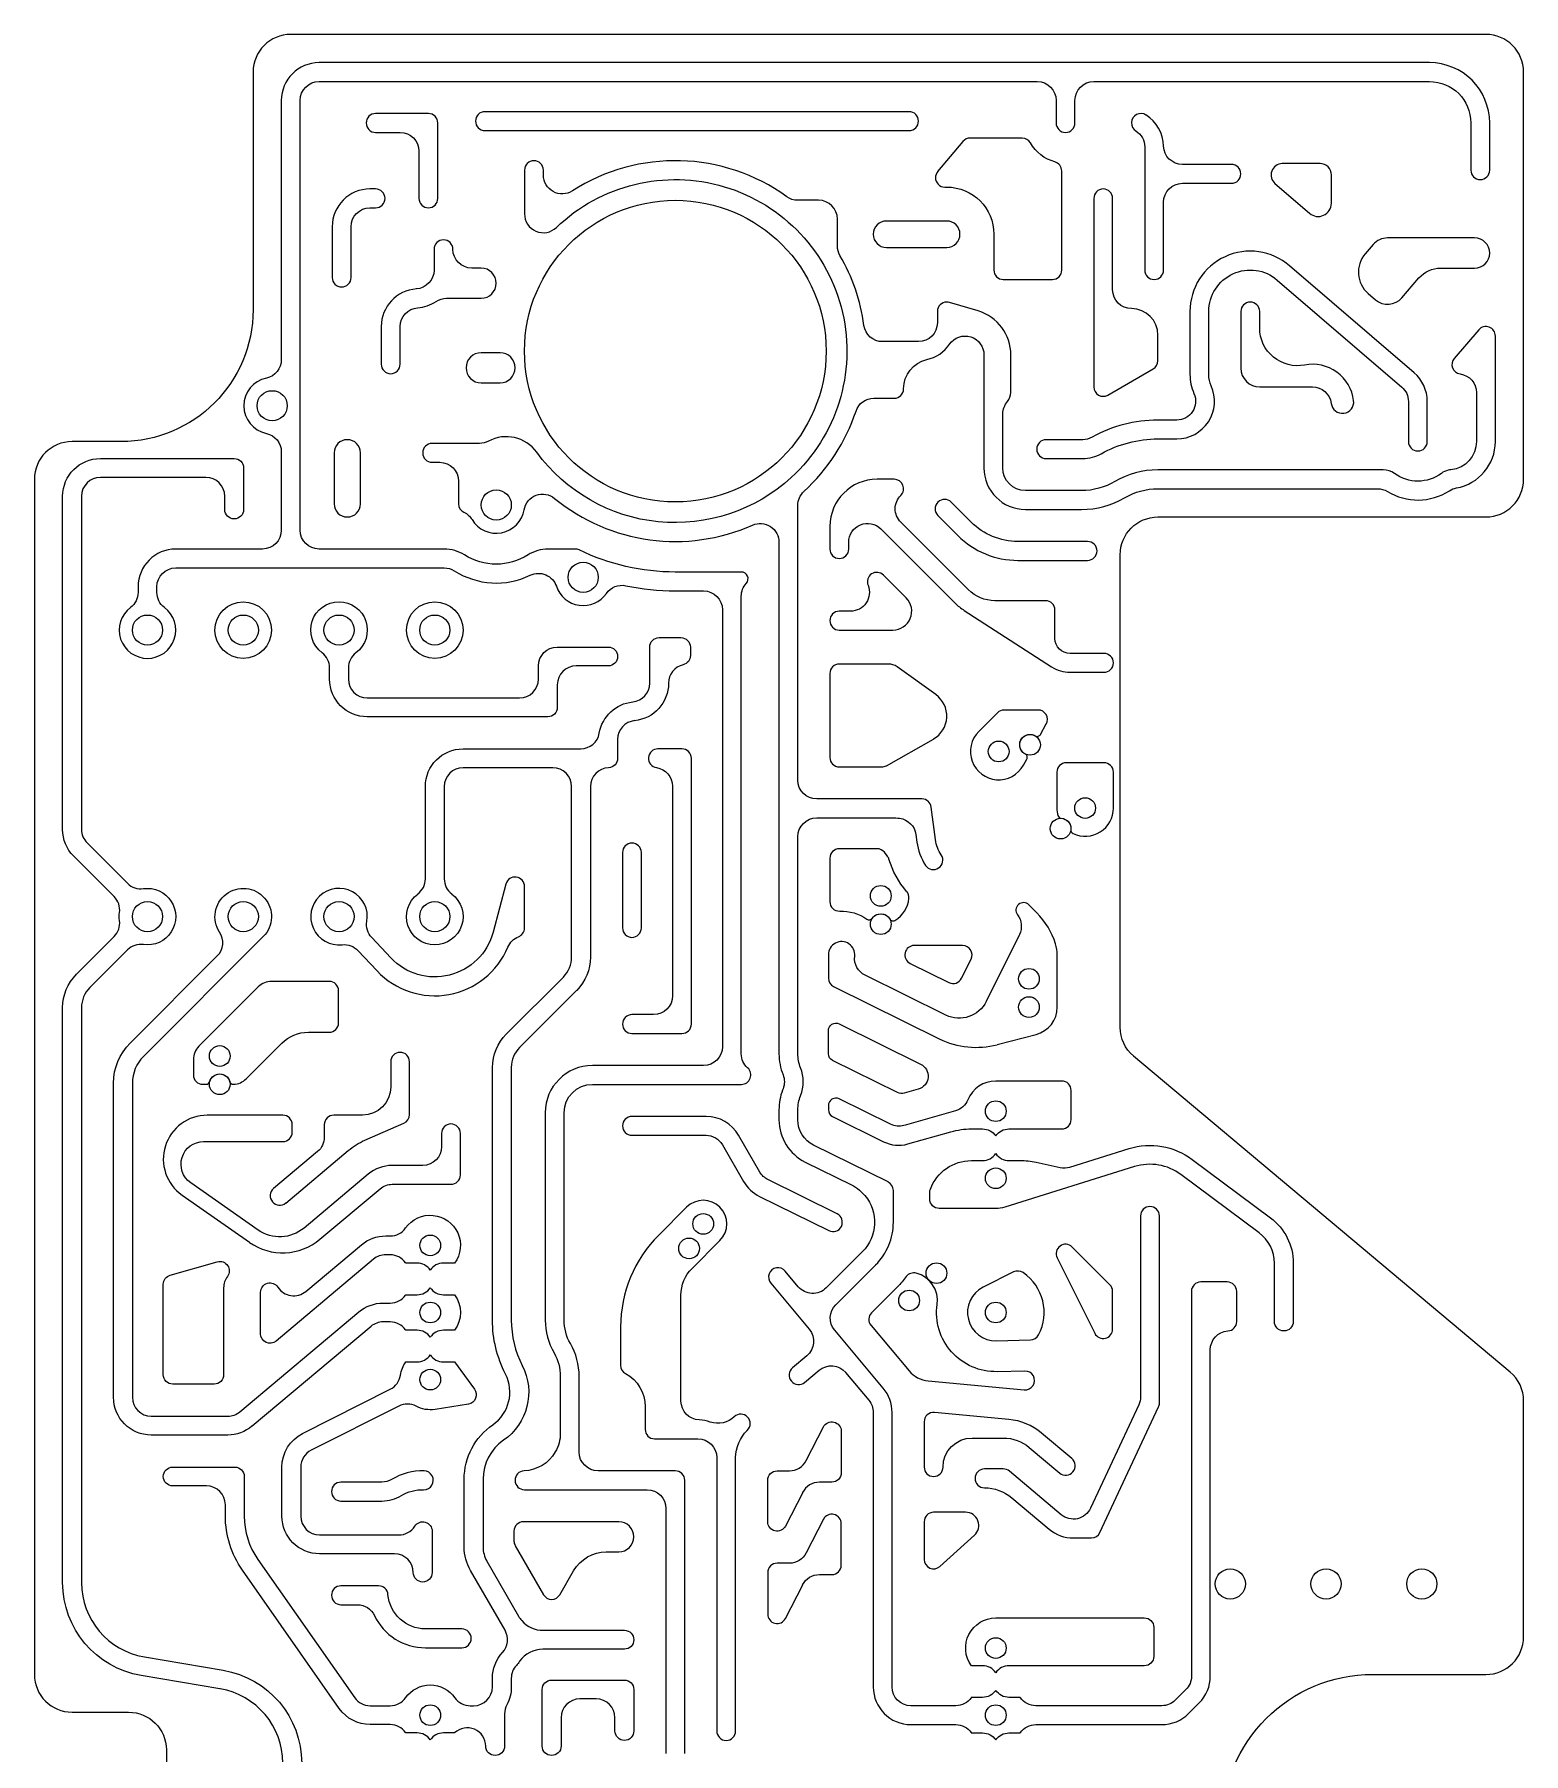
# Model space of a CAD drawing. Header units: inches. Extents: x -17 to 22.5, y -63.1 to 8.4.
# Drawn here: x -17 to 22.5, y -37.2 to 8.4 of the extents above; entities that cross this region are included whole.
import ezdxf

# ---------------------------------------------------------------- set-up
doc = ezdxf.new("R2010")
doc.units = ezdxf.units.IN
doc.layers.get('0').update_dxf_attribs({"true_color": 0xffffff})
doc.layers.add('Default', color=7, linetype='Continuous')

msp = doc.modelspace()

# ---------------------------------------------------------------- linework, layer by layer
for centre, radius in [((-10.693, -1.45), 0.4), ((-4.75, -4.082), 0.4), ((-2.443, -6), 0.4), ((-11.46, -7.4), 0.75), ((-6.38, -7.4), 0.75), ((-14, -7.4), 0.4), ((-11.46, -7.4), 0.4), ((-8.92, -7.4), 0.4), ((-6.38, -7.4), 0.4), ((8.577, -10.62), 0.275), ((10.87, -12.12), 0.275), ((5.45, -14.45), 0.275), ((-14, -15), 0.4), ((-11.46, -15), 0.4), ((-6.38, -15), 0.4), ((9.38, -16.65), 0.275), ((9.38, -17.4), 0.275), ((-12.083, -18.697), 0.275), ((-12.083, -19.447), 0.275), ((8.5, -20.16), 0.275), ((8.5, -21.94), 0.275), ((0.74, -23.15), 0.275), ((-6.5, -23.72), 0.275), ((0.365, -23.8), 0.275), ((6.927, -24.457), 0.275), ((6.202, -25.182), 0.275), ((-6.5, -25.5), 0.275), ((8.5, -25.5), 0.275), ((-6.5, -27.28), 0.275), ((17.26, -32.7), 0.4), ((19.8, -32.7), 0.4), ((8.5, -34.4), 0.275), ((-6.5, -36.18), 0.275), ((8.5, -36.18), 0.275)]:
    msp.add_circle(centre, radius)
at = {"layer": 'Default'}
for p, q in [((21.5, 8.4), (-10.2, 8.4)), ((-11.2, 7.4), (-11.2, 1.1)), ((20, 7.65), (-9.45, 7.65)), ((22.5, -3.4), (22.5, 7.4)), ((-9.45, 7.15), (9.6, 7.15)), ((11.1, 7.15), (20, 7.15)), ((-10.45, 6.65), (-10.45, -0.227)), ((-9.95, -4.75), (-9.95, 6.65)), ((10.1, 6.65), (10.1, 6.05)), ((10.6, 6.05), (10.6, 6.65)), ((-6.55, 6.3), (-7.95, 6.3)), ((-6.3, 4.05), (-6.3, 6.05)), ((6.2, 6.35), (-5.05, 6.35)), ((21.1, 6.05), (21.1, 4.8)), ((21.6, 4.8), (21.6, 6.05)), ((-7.95, 5.8), (-7.3, 5.8)), ((-5.05, 5.85), (6.2, 5.85)), ((7.63, 5.561), (6.958, 4.761)), ((9.201, 5.65), (7.821, 5.65)), ((-6.8, 5.3), (-6.8, 4.05)), ((12.45, 5.416), (12.45, 2.15)), ((-4, 4.8), (-4, 3.64)), ((-3.5, 4.669), (-3.5, 4.8)), ((10.25, 2.15), (10.25, 4.777)), ((14.75, 4.95), (13.45, 4.95)), ((17.1, 4.971), (16.1, 4.971)), ((17.4, 3.92), (17.4, 4.671)), ((-7.95, 4.3), (-8.1, 4.3)), ((7.15, 4.35), (7.2, 4.35)), ((13.45, 4.45), (14.75, 4.45)), ((15.904, 4.444), (16.822, 3.655)), ((-8.1, 3.8), (-7.95, 3.8)), ((3.8, 4), (3.248, 4)), ((11.1, 4.05), (11.1, -0.95)), ((11.6, 1.626), (11.6, 4.05)), ((12.95, 2.15), (12.95, 3.95)), ((-9.1, 3.3), (-9.1, 1.95)), ((-8.6, 1.95), (-8.6, 3.3)), ((4.3, 2.786), (4.3, 3.5)), ((7.2, 3.45), (5.6, 3.45)), ((5.6, 2.75), (7.2, 2.75)), ((8.45, 3.1), (8.45, 2.15)), ((18.508, 2.826), (18.299, 2.583)), ((21.2, 3), (18.888, 3)), ((-6.4, 2.7), (-6.4, 2.15)), ((-5.15, 2.2), (-5.4, 2.2)), ((8.7, 1.9), (10, 1.9)), ((15.967, 1.884), (19.27, -0.955)), ((19.596, -0.576), (16.293, 2.263)), ((19.274, 1.415), (19.724, 1.939)), ((20.293, 2.2), (21.2, 2.2)), ((-6.068, 1.4), (-5.15, 1.4)), ((18.379, 1.525), (18.569, 1.362)), ((6.95, 1.05), (6.95, 0.75)), ((8.032, 1.064), (7.271, 1.29)), ((13.65, 1.05), (13.65, -0.621)), ((14.15, -0.621), (14.15, 1.05)), ((15, 1.05), (15, -0.45)), ((15.5, 0.612), (15.5, 1.05)), ((-7.8, 0.65), (-7.8, -0.35)), ((-7.3, -0.35), (-7.3, 0.65)), ((21.31, 0.563), (20.658, -0.195)), ((6.45, 0.25), (5.499, 0.25)), ((12.8, -0.257), (12.8, 0.426)), ((21.75, -2.4), (21.75, 0.4)), ((-4.65, -0.043), (-5.15, -0.043)), ((8.186, -0.1), (8.186, -3.1)), ((8.9, -1.1), (8.9, -0.1)), ((-5.15, -0.843), (-4.65, -0.843)), ((11.475, -1.167), (12.675, -0.474)), ((5.267, -1.25), (5.805, -1.25)), ((15.5, -0.95), (16.9, -0.95)), ((19.444, -1.334), (19.444, -2.4)), ((19.944, -2.4), (19.944, -1.334)), ((21.25, -1.102), (21.25, -2.4)), ((8.686, -3.1), (8.686, -1.667)), ((13.3, -1.83), (12.8, -1.83)), ((-14.7, -2.4), (-16, -2.4)), ((-10.45, -2.673), (-10.45, -4.75)), ((-9.05, -2.7), (-9.05, -4.05)), ((-8.35, -4.05), (-8.35, -2.7)), ((-5.196, -2.45), (-6.45, -2.45)), ((10.809, -2.35), (9.836, -2.35)), ((12.8, -2.33), (13.3, -2.33)), ((-15.25, -2.85), (-11.7, -2.85)), ((-11.45, -3.1), (-11.45, -4.2)), ((-6.45, -2.95), (-6.25, -2.95)), ((9.836, -2.85), (10.809, -2.85)), ((18.777, -3.15), (12.8, -3.15)), ((-17, -3.4), (-17, -35.1)), ((-12.45, -3.35), (-15.25, -3.35)), ((-5.75, -3.45), (-5.75, -4.05)), ((5.805, -3.4), (5.35, -3.4)), ((-16.25, -12.689), (-16.25, -3.85)), ((-15.75, -3.85), (-15.75, -12.689)), ((-11.95, -4.2), (-11.95, -3.85)), ((3.25, -11.38), (3.25, -4.091)), ((7.848, -4.537), (7.318, -4.007)), ((10.776, -3.7), (9.286, -3.7)), ((12.8, -3.65), (18.626, -3.65)), ((7.771, -6.327), (5.98, -4.535)), ((6.965, -4.361), (7.495, -4.891)), ((9.286, -4.2), (10.776, -4.2)), ((12.8, -4.4), (21.5, -4.4)), ((4.1, -4.65), (4.1, -5.25)), ((5.454, -4.716), (7.418, -6.681)), ((-10.95, -5.25), (-13.25, -5.25)), ((-6.13, -5.25), (-9.45, -5.25)), ((-2.661, -5.25), (-3.37, -5.25)), ((2.75, -5.073), (2.75, -18.636)), ((4.6, -5.25), (4.6, -5.07)), ((10.936, -5.05), (9.086, -5.05)), ((11.8, -17.934), (11.8, -5.4)), ((-13.25, -5.75), (-9.45, -5.75)), ((-9.45, -5.75), (-6.13, -5.75)), ((1.75, -5.86), (0, -5.86)), ((9.086, -5.55), (10.936, -5.55)), ((-14.25, -6.25), (-14.25, -6.4)), ((-13.75, -6.4), (-13.75, -6.25)), ((0, -6.36), (0.75, -6.36)), ((6.124, -6.546), (5.52, -5.943)), ((1.75, -18.45), (1.75, -6.501)), ((9.82, -6.62), (8.478, -6.62)), ((1.25, -6.86), (1.25, -18.45)), ((4.648, -6.9), (4.35, -6.9)), ((7.665, -6.88), (9.982, -8.376)), ((10.07, -7.62), (10.07, -6.87)), ((-0.43, -7.6), (0.15, -7.6)), ((4.35, -7.4), (5.77, -7.4)), ((-3.13, -7.85), (-1.78, -7.85)), ((-0.68, -8.808), (-0.68, -7.85)), ((0.4, -7.85), (0.4, -8.077)), ((11.37, -8.02), (10.47, -8.02)), ((-9.17, -8.7), (-9.17, -8.4)), ((-8.67, -8.4), (-8.67, -8.7)), ((-3.63, -8.7), (-3.63, -8.35)), ((-1.78, -8.35), (-2.63, -8.35)), ((4.1, -8.55), (4.1, -10.78)), ((5.65, -8.3), (4.35, -8.3)), ((6.908, -9.111), (5.883, -8.375)), ((10.47, -8.52), (11.37, -8.52)), ((-3.13, -8.85), (-3.13, -9.45)), ((-8.17, -9.2), (-4.13, -9.2)), ((9.62, -9.52), (8.72, -9.52)), ((-3.38, -9.7), (-8.17, -9.7)), ((8.543, -9.593), (8.047, -10.09)), ((9.685, -10.168), (9.839, -9.891)), ((-1.53, -10.3), (-1.53, -10.8)), ((5.597, -10.997), (6.845, -10.289)), ((-5.63, -10.55), (-3.25, -10.55)), ((-3.25, -10.55), (-2.509, -10.55)), ((0.175, -10.55), (-0.46, -10.55)), ((0.425, -17.85), (0.425, -10.8)), ((9.233, -10.984), (9.322, -10.824)), ((11.37, -10.92), (10.37, -10.92)), ((-3.25, -11.05), (-5.63, -11.05)), ((4.35, -11.03), (5.473, -11.03)), ((10.12, -11.17), (10.12, -12.12)), ((11.62, -12.12), (11.62, -11.17)), ((-6.63, -14), (-6.63, -11.55)), ((-6.13, -11.55), (-6.13, -14)), ((-2.75, -16.072), (-2.75, -11.55)), ((-2.25, -11.55), (-2.25, -16.072)), ((-0.075, -11.541), (-0.075, -17.1)), ((6.542, -11.88), (3.75, -11.88)), ((6.903, -12.958), (6.79, -12.097)), ((3.75, -12.38), (5.75, -12.38)), ((-15.604, -13.043), (-14.53, -14.116)), ((3.25, -18.636), (3.25, -12.88)), ((5.35, -13.2), (4.35, -13.2)), ((6.381, -12.823), (6.407, -13.023)), ((-14.884, -14.47), (-15.957, -13.396)), ((-1.4, -13.3), (-1.4, -15.3)), ((-0.9, -15.3), (-0.9, -13.3)), ((4.1, -13.45), (4.1, -14.604)), ((5.623, -13.39), (5.545, -13.294)), ((-4.491, -14.135), (-4.835, -15.415)), ((-4, -15.3), (-4, -14.2)), ((9.589, -14.9), (9.376, -14.688)), ((9.125, -15.473), (8.247, -17.249)), ((-15.884, -16.53), (-14.884, -15.53)), ((-14.53, -15.884), (-15.53, -16.884)), ((-10.93, -15.53), (-14.107, -18.708)), ((-8.417, -15.9), (-7.91, -16.439)), ((-7.545, -16.096), (-8.053, -15.557)), ((7.621, -15.766), (6.338, -15.766)), ((-14.461, -18.354), (-12.149, -16.043)), ((4.06, -16.013), (4.06, -16.631)), ((6.227, -16.24), (7.258, -16.749)), ((7.593, -16.636), (7.845, -16.126)), ((10.13, -17.4), (10.13, -16.019)), ((-11.061, -16.864), (-12.636, -18.439)), ((-9.183, -16.717), (-10.707, -16.717)), ((-4.484, -18.116), (-2.97, -16.602)), ((4.199, -16.855), (7.001, -18.239)), ((7.176, -17.612), (5.033, -16.553)), ((-8.933, -17.817), (-8.933, -16.967)), ((-2.616, -16.955), (-4.13, -18.47)), ((-16.25, -32.663), (-16.25, -17.414)), ((-15.75, -17.414), (-15.75, -32.663)), ((-0.575, -17.6), (-1.15, -17.6)), ((-9.733, -18.067), (-9.183, -18.067)), ((-1.15, -18.1), (0.175, -18.1)), ((4.06, -18.636), (4.06, -18.023)), ((4.349, -17.843), (6.506, -18.91)), ((8.535, -18.396), (9.57, -18.126)), ((-11.381, -19.301), (-10.44, -18.36)), ((1.75, -18.639), (1.75, -18.45)), ((-12.783, -18.793), (-12.783, -19.197)), ((-7.55, -18.85), (-7.55, -19.517)), ((-7.05, -20.25), (-7.05, -18.85)), ((-4.85, -25.7), (-4.85, -19)), ((-4.35, -19), (-4.35, -25.7)), ((0.75, -18.95), (-2.2, -18.95)), ((5.895, -19.667), (4.171, -18.815)), ((22.143, -27.079), (12.157, -18.7)), ((-14.9, -27.75), (-14.9, -19.415)), ((-14.4, -19.415), (-14.4, -27.75)), ((-12.533, -19.447), (-12.444, -19.447)), ((-2.2, -19.45), (0.75, -19.45)), ((0.75, -19.45), (1.753, -19.45)), ((6.444, -19.578), (6.074, -19.683)), ((10.25, -19.36), (8.5, -19.36)), ((4.06, -20.013), (4.06, -20.124)), ((5.708, -20.505), (4.349, -19.833)), ((10.5, -20.38), (10.5, -19.61)), ((-10.41, -20.267), (-12.415, -20.267)), ((-10.16, -20.717), (-10.16, -20.517)), ((-9.31, -20.517), (-9.31, -20.851)), ((-8.3, -20.267), (-9.06, -20.267)), ((-8.237, -20.933), (-7.2, -20.479)), ((-3.45, -20.2), (-3.45, -25.7)), ((-2.95, -25.7), (-2.95, -20.2)), ((0.814, -20.3), (-1.15, -20.3)), ((2.75, -20.124), (2.75, -20.389)), ((3.25, -20.389), (3.25, -20.124)), ((4.171, -20.303), (5.521, -20.97)), ((7.432, -20.151), (6.066, -20.538)), ((-12.51, -20.967), (-10.41, -20.967)), ((-6.2, -20.75), (-6.2, -21.1)), ((-5.7, -21.85), (-5.7, -20.75)), ((-1.15, -20.8), (0.814, -20.8)), ((2.243, -21.775), (1.68, -20.8)), ((6.165, -21.029), (7.307, -20.706)), ((7.853, -20.63), (8.15, -20.63)), ((8.85, -20.63), (10.25, -20.63)), ((-9.488, -21.234), (-10.655, -22.213)), ((-10.334, -22.596), (-8.677, -21.206)), ((1.247, -21.05), (1.81, -22.025)), ((5.644, -22.038), (3.668, -21.062)), ((10.464, -21.643), (12.034, -21.154)), ((-8.15, -21.834), (-9.848, -23.259)), ((-6.7, -21.6), (-7.507, -21.6)), ((3.446, -21.51), (4.669, -22.115)), ((7.853, -21.47), (8.15, -21.47)), ((12.182, -21.631), (8.738, -22.704)), ((8.85, -21.47), (9.147, -21.47)), ((9.571, -21.515), (10.21, -21.654)), ((15.487, -23.388), (13.409, -21.84)), ((13.707, -21.439), (15.786, -22.987)), ((-11.064, -23.312), (-12.854, -22.059)), ((-9.427, -23.558), (-7.829, -22.217)), ((-7.507, -22.1), (-5.95, -22.1)), ((4.291, -22.881), (2.455, -21.974)), ((4.885, -22.255), (5.03, -22.4)), ((5.783, -23.105), (5.783, -22.263)), ((6.75, -22.49), (6.75, -22.312)), ((-13.083, -22.386), (-11.294, -23.639)), ((0.298, -22.708), (-0.441, -23.447)), ((2.233, -22.422), (4.069, -23.329)), ((8.5, -22.74), (7, -22.74)), ((12.34, -22.94), (12.34, -27.734)), ((12.84, -27.9), (12.84, -22.94)), ((-9.799, -24.941), (-8.325, -23.704)), ((-7.682, -23.47), (-7.562, -23.47)), ((0.443, -24.331), (1.182, -23.592)), ((-13.398, -24.51), (-12.148, -24.154)), ((-8.004, -24.087), (-10.589, -26.257)), ((-7.562, -23.97), (-7.682, -23.97)), ((4.961, -23.886), (3.998, -24.849)), ((10.126, -24.052), (11.126, -26.052)), ((11.527, -24.763), (10.527, -23.763)), ((-6.85, -24.19), (-7.147, -24.19)), ((-5.853, -24.19), (-6.15, -24.19)), ((3.262, -24.816), (2.914, -24.402)), ((4.256, -25.296), (5.314, -24.239)), ((8.972, -24.425), (8.165, -24.829)), ((15.89, -25.74), (15.89, -24.19)), ((16.39, -24.19), (16.39, -25.74)), ((-13.58, -27.15), (-13.58, -24.75)), ((-11.98, -24.845), (-11.98, -27.15)), ((-11, -26.065), (-11, -24.965)), ((-7.147, -25.03), (-6.85, -25.03)), ((-6.15, -25.03), (-5.853, -25.03)), ((0.15, -27.851), (0.15, -25.038)), ((2.531, -24.723), (3.554, -25.945)), ((5.894, -24.818), (5.206, -25.506)), ((11.6, -25.94), (11.6, -24.94)), ((13.69, -24.94), (13.69, -35.147)), ((14.64, -24.69), (13.94, -24.69)), ((14.89, -25.74), (14.89, -24.94)), ((-11.55, -28.133), (-8.393, -25.484)), ((-7.75, -25.25), (-7.562, -25.25)), ((-8.071, -25.867), (-11.228, -28.516)), ((-7.562, -25.75), (-7.75, -25.75)), ((-6.85, -25.97), (-7.147, -25.97)), ((-5.853, -25.97), (-6.15, -25.97)), ((-1.45, -25.883), (-1.45, -26.9)), ((5.516, -27.507), (4.227, -25.971)), ((5.191, -25.844), (6.2, -27.047)), ((8.517, -26.25), (9.42, -26.229)), ((-7.147, -26.81), (-6.85, -26.81)), ((-6.15, -26.81), (-5.853, -26.81)), ((-5.853, -26.81), (-5.327, -27.534)), ((3.492, -26.649), (3.109, -26.97)), ((14.19, -35.147), (14.19, -26.488)), ((-3.05, -27.197), (-3.05, -28.701)), ((-2.55, -29.2), (-2.55, -27.197)), ((3.43, -27.353), (3.813, -27.032)), ((4.518, -27.094), (5.133, -27.829)), ((6.705, -27.312), (9.255, -27.552)), ((9.272, -27.053), (8.536, -27.07)), ((-12.23, -27.4), (-13.33, -27.4)), ((-9.885, -28.707), (-7.561, -27.535)), ((-13.9, -28.25), (-11.871, -28.25)), ((-7.335, -27.981), (-9.66, -29.154)), ((-5.49, -27.927), (-6.373, -28.07)), ((-0.8, -27.997), (-0.8, -28.6)), ((5.25, -28.15), (5.25, -35.43)), ((5.75, -35.43), (5.75, -28.15)), ((8.847, -28.337), (6.873, -28.151)), ((12.293, -27.945), (11.012, -30.692)), ((11.263, -31.336), (12.817, -28.006)), ((22.5, -34.1), (22.5, -27.845)), ((3.472, -29.427), (3.927, -28.536)), ((4.4, -28.65), (4.4, -29.75)), ((6.6, -28.4), (6.6, -29.6)), ((10.517, -29.375), (9.709, -28.697)), ((-11.871, -28.75), (-13.9, -28.75)), ((-0.55, -28.85), (0.6, -28.85)), ((7.87, -28.83), (8.7, -28.83)), ((9.388, -29.08), (10.196, -29.758)), ((-13.33, -29.6), (-11.684, -29.6)), ((-10.434, -30.9), (-10.434, -29.6)), ((-9.934, -29.6), (-9.934, -30.9)), ((1.1, -29.35), (1.1, -36.6)), ((1.6, -36.6), (1.6, -29.35)), ((-11.434, -29.85), (-11.434, -30.9)), ((-7.782, -30), (-8.87, -30)), ((-5.6, -31.719), (-5.6, -29.919)), ((-5.1, -29.919), (-5.1, -31.719)), ((-0.75, -29.7), (-2.05, -29.7)), ((0, -29.7), (-0.75, -29.7)), ((0.25, -30.7), (0.25, -29.95)), ((2.45, -31.05), (2.45, -29.95)), ((2.7, -29.7), (3.027, -29.7)), ((4.15, -30), (3.823, -30)), ((8.7, -29.65), (8.2, -29.65)), ((10.238, -30.864), (8.861, -29.708)), ((-12.434, -30.1), (-13.33, -30.1)), ((-8.87, -30.5), (-7.782, -30.5)), ((-4, -30.2), (-2.05, -30.2)), ((-2.05, -30.2), (-0.75, -30.2)), ((3.378, -30.273), (2.923, -31.164)), ((8.922, -30.413), (9.916, -31.247)), ((-11.934, -30.9), (-11.934, -30.6)), ((-0.25, -30.7), (-0.25, -37.2)), ((0.25, -37.2), (0.25, -30.7)), ((3.927, -30.986), (3.472, -31.877)), ((7.7, -30.8), (6.85, -30.8)), ((-9.434, -31.4), (-7.334, -31.4)), ((-6.45, -31.3), (-6.45, -32.4)), ((-4.28, -31.3), (-4.28, -31.561)), ((-1.5, -31.05), (-4.03, -31.05)), ((4.4, -32.2), (4.4, -31.1)), ((6.6, -31.05), (6.6, -32.05)), ((7.017, -32.236), (7.934, -31.41)), ((-7.45, -31.9), (-9.434, -31.9)), ((-4.247, -31.686), (-3.497, -32.985)), ((-1.831, -31.85), (-1.5, -31.85)), ((10.559, -31.481), (11.037, -31.481)), ((-8.913, -36.004), (-11.482, -32.334)), ((-11.073, -32.047), (-8.503, -35.717)), ((-4.517, -33.93), (-5.433, -32.344)), ((-5, -32.094), (-4.156, -33.555)), ((-3.063, -32.985), (-2.697, -32.35)), ((3.027, -32.15), (2.7, -32.15)), ((-7.87, -32.75), (-8.87, -32.75)), ((2.45, -32.4), (2.45, -33.5)), ((2.923, -33.614), (3.378, -32.723)), ((3.823, -32.45), (4.15, -32.45)), ((-8.87, -33.25), (-8.431, -33.25)), ((8.5, -33.6), (12.44, -33.6)), ((-5.664, -33.893), (-6.625, -33.893)), ((-3.507, -33.93), (-1.35, -33.93)), ((12.69, -33.85), (12.69, -34.62)), ((-14.083, -34.635), (-11.993, -34.988)), ((-6.625, -34.393), (-5.664, -34.393)), ((-1.35, -34.43), (-3.514, -34.43)), ((8.15, -34.87), (7.853, -34.87)), ((12.44, -34.87), (8.85, -34.87)), ((18.5, -35.1), (21.5, -35.1)), ((-12.077, -35.481), (-14.167, -35.128)), ((-4.85, -35.43), (-4.85, -35.2)), ((-4.35, -35.2), (-4.35, -35.43)), ((-3.53, -37), (-3.53, -35.5)), ((-3.28, -35.25), (-1.35, -35.25)), ((-1.1, -35.5), (-1.1, -36.6)), ((13.544, -35.501), (13.261, -35.784)), ((-8.094, -35.93), (-7.562, -35.93)), ((-5.438, -35.93), (-5.35, -35.93)), ((-2.1, -35.75), (-2.53, -35.75)), ((7.438, -35.93), (6.25, -35.93)), ((8.15, -35.71), (7.853, -35.71)), ((9.147, -35.71), (8.85, -35.71)), ((12.907, -35.93), (9.562, -35.93)), ((13.614, -36.137), (13.897, -35.854)), ((-16, -36.1), (-14.5, -36.1)), ((-7.562, -36.43), (-8.094, -36.43)), ((-4.53, -36.142), (-4.53, -37)), ((-3.03, -36.25), (-3.03, -37)), ((-1.6, -36.6), (-1.6, -36.25)), ((6.25, -36.43), (7.438, -36.43)), ((9.562, -36.43), (12.907, -36.43)), ((-6.85, -36.65), (-7.147, -36.65)), ((-5.853, -36.65), (-6.15, -36.65)), ((7.853, -36.65), (8.15, -36.65)), ((8.85, -36.65), (9.147, -36.65)), ((-13.5, -37.1), (-13.5, -62.1))]:
    msp.add_line(p, q, dxfattribs=at)
for centre, radius in [((0, 0), 4), ((9.409, -10.443), 0.275), ((10.219, -12.666), 0.275), ((-8.92, -15), 0.4), ((5.45, -15.2), 0.275), ((14.72, -32.7), 0.4)]:
    msp.add_circle(centre, radius, dxfattribs=at)
for centre, radius, start, end in [((-10.2, 7.4), 1, 90, 180), ((21.5, 7.4), 1, 0, 90), ((-9.45, 6.65), 1, 90, 180), ((20, 6.05), 1.6, 0, 90), ((-7.95, 6.05), 0.25, 90, 270), ((-6.55, 6.05), 0.25, 0, 90), ((-5.05, 6.1), 0.25, 90, 270), ((6.2, 6.1), 0.25, 270, 90), ((10.35, 6.05), 0.25, 180, 0), ((12.35, 6.05), 0.25, 57.769, 237.769), ((11.95, 5.416), 1, 1.3152, 57.769), ((7.821, 5.4), 0.25, 90, 140), ((9.201, 5.4), 0.25, 29.5, 90), ((-3.75, 4.8), 0.25, 0, 180), ((0, 0), 5.05, 54.1752, 122.7204), ((10, 4.777), 0.25, 0, 74.624), ((7.15, 4.6), 0.25, 140, 180), ((7.15, 4.6), 0.25, 180, 270), ((14.75, 4.7), 0.25, 270, 90), ((16.1, 4.671), 0.3, 90, 229.3125), ((17.1, 4.671), 0.3, 0, 90), ((21.35, 4.8), 0.25, 180, 0), ((-8.1, 3.3), 1, 90, 180), ((-7.95, 4.05), 0.25, 0, 90), ((11.35, 4.05), 0.25, 0, 180), ((-7.95, 4.05), 0.25, 270, 0), ((-6.55, 4.05), 0.25, 180, 0), ((3.8, 3.5), 0.5, 0, 90), ((17.05, 3.92), 0.35, 229.3125, 0), ((-3.5, 3.64), 0.5, 180, 313.8736), ((5.6, 3.1), 0.35, 90, 270), ((7.2, 3.1), 0.35, 270, 90), ((-6.15, 2.7), 0.25, 90, 180), ((-6.15, 2.7), 0.25, 0, 90), ((18.888, 2.5), 0.5, 90, 139.3125), ((21.2, 2.6), 0.4, 270, 90), ((0, 0), 5.05, 7.7664, 30.1327), ((15.25, 1.05), 1.6, 49.3125, 180), ((18.868, 2.094), 0.75, 139.3125, 229.3125), ((-8.85, 1.95), 0.25, 180, 270), ((-8.85, 1.95), 0.25, 270, 0), ((-5.15, 1.8), 0.4, 270, 90), ((8.7, 2.15), 0.25, 180, 270), ((10, 2.15), 0.25, 270, 0), ((12.7, 2.15), 0.25, 180, 0), ((-6.8, 0.65), 1, 93.9499, 180), ((18.894, 1.741), 0.5, 229.3125, 319.3125), ((-6.904, 2.15), 1.004, 273.9499, 303.7619), ((7.2, 1.05), 0.25, 90, 180), ((7.2, 1.05), 0.25, 73.4599, 90), ((7.686, -0.1), 1.214, 360, 73.4599), ((12.1, 0.426), 0.7, 0, 90), ((15.25, 1.05), 0.25, 0, 180), ((21.5, 0.4), 0.25, 0, 139.3125), ((6.45, 0.75), 1, 282.8616, 325.4819), ((-7.55, -0.35), 0.25, 180, 270), ((-7.55, -0.35), 0.25, 270, 0), ((-5.15, -0.443), 0.4, 90, 270), ((-4.65, -0.443), 0.4, 270, 90), ((12.55, -0.257), 0.25, 300, 0), ((15.5, -0.45), 0.5, 180, 270), ((16.9, -1.45), 1.1, 7.1808, 100.9806), ((20.848, -0.358), 0.25, 139.3125, 262.4868), ((-10.693, -1.45), 0.75, 101.8539, 258.1461), ((14.9, -0.621), 1.25, 180, 203.8955), ((18.944, -1.334), 1, 0, 49.3125), ((5.805, -1), 0.25, 270, 0), ((8.543, -1.1), 0.357, 318.6086, 0), ((11.35, -0.95), 0.25, 180, 300), ((13.3, -1.33), 1, 270, 23.8955), ((17.694, -1.35), 0.3, 187.1808, 7.1808), ((0, 0), 5.05, 312.5066, 341.6201), ((-4.484, -3.27), 1, 36.1029, 118.3364), ((12.8, -5.4), 3.57, 90, 119.2805), ((-16, -3.4), 1, 90, 180), ((-8.7, -2.7), 0.35, 0, 180), ((-6.45, -2.7), 0.25, 90, 180), ((-6.45, -2.7), 0.25, 180, 270), ((9.836, -2.6), 0.25, 90, 270), ((10.809, -1.85), 1, 270, 299.2805), ((19.694, -2.4), 0.25, 180, 0), ((20.5, -2.4), 1.25, 279.9978, 0), ((9.286, -3.1), 1.1, 180, 270), ((12.8, -5.4), 2.25, 90, 120.4015), ((18.777, -3.65), 0.5, 53.7507, 90), ((20.618, -3.644), 0.5, 103.6243, 126.5955), ((20.618, -3.644), 0.5, 95.4065, 103.6243), ((-15.25, -3.85), 0.5, 90, 180), ((-12.45, -3.85), 0.5, 0, 90), ((5.35, -4.65), 1.25, 90, 180), ((5.805, -3.65), 0.25, 314.8303, 90), ((21.5, -3.4), 1, 270, 0), ((-8.7, -4.05), 0.35, 180, 0), ((-5.5, -4.05), 0.25, 180, 244.7419), ((0, 0), 5.05, 230.6653, 293.9165), ((7.141, -4.184), 0.25, 135, 225), ((7.141, -4.184), 0.25, 45, 135), ((10.776, -1.95), 2.25, 270, 300.4015), ((19.694, -2.4), 1.55, 238.6119, 302.7864), ((-4.75, -4.082), 0.75, 211.1277, 350.3019), ((9.086, -3.3), 2.25, 225, 270), ((-13.25, -6.25), 1, 90, 180), ((-6.13, -6.25), 1, 57.5154, 90), ((-3.37, -6.25), 1, 90, 122.4846), ((-2.661, -5.5), 0.25, 64.1796, 90), ((4.35, -5.25), 0.25, 180, 0), ((10.936, -5.3), 0.25, 0, 90), ((10.936, -5.3), 0.25, 270, 0), ((-4.75, -4.082), 2.07, 237.5154, 295.8576), ((1.75, -6.04), 0.18, 317.3321, 90), ((5.343, -6.119), 0.25, 45, 201.9761), ((-2.443, -6), 0.75, 198.4118, 325.2617), ((0, 0), 6.36, 258.0885, 270), ((-14, -7.4), 0.75, 126.8699, 53.1301), ((5.77, -6.9), 0.5, 270, 45), ((8.478, -5.62), 1.5, 225, 237.1518), ((9.82, -6.87), 0.25, 0, 90), ((4.35, -7.15), 0.25, 90, 270), ((-9.67, -8.4), 0.5, 0, 53.1301), ((-8.17, -8.4), 0.5, 126.8699, 180), ((11.37, -8.27), 0.25, 270, 90), ((-2.63, -8.85), 0.5, 90, 180), ((0.32, -8.808), 0.5, 103.1009, 180), ((4.35, -8.55), 0.25, 90, 180), ((5.65, -8.7), 0.4, 54.3076, 90), ((10.47, -7.62), 0.9, 237.1518, 270), ((-8.17, -8.7), 0.5, 180, 270), ((-4.13, -8.7), 0.5, 270, 0), ((-1.18, -8.808), 0.5, 275.7392, 0), ((6.5, -9.68), 0.7, 299.5737, 54.3076), ((8.72, -9.77), 0.25, 90, 135.0031), ((9.62, -9.77), 0.25, 331, 90), ((-1.03, -10.3), 0.5, 95.7392, 180), ((-2.509, -10.05), 0.5, 270, 350.4059), ((8.577, -10.62), 0.75, 135.0031, 331), ((9.598, -10.119), 0.1, 239.7017, 331), ((-0.46, -10.8), 0.25, 90, 261.1799), ((0.175, -10.8), 0.25, 0, 90), ((4.35, -10.78), 0.25, 180, 270), ((9.234, -10.775), 0.1, 331, 62.2983), ((10.37, -11.17), 0.25, 90, 180), ((11.37, -11.17), 0.25, 0, 90), ((-5.63, -11.55), 0.5, 90, 180), ((-3.25, -11.55), 0.5, 0, 90), ((-1.749, -11.55), 0.501, 92.3383, 180), ((5.473, -10.78), 0.25, 270, 299.5737), ((6.542, -12.13), 0.25, 7.4891, 90), ((10.87, -12.12), 0.75, 180, 195.3588), ((10.87, -12.12), 0.75, 244.6412, 0), ((-15.25, -12.689), 0.5, 180, 225), ((10.243, -12.292), 0.1, 195.3588, 266.2767), ((10.592, -12.707), 0.1, 173.7233, 244.6412), ((-1.15, -13.3), 0.25, 0, 180), ((4.35, -13.45), 0.25, 90, 180), ((5.35, -13.45), 0.25, 38.6598, 90), ((7.854, -12.833), 1.46, 187.4891, 213.5787), ((5.427, -13.547), 0.25, 16.3941, 38.6598), ((6.846, -13.502), 0.25, 213.5787, 33.5787), ((-14.177, -13.763), 0.5, 225, 278.1301), ((-7.13, -14), 0.5, 306.8699, 0), ((-5.63, -14), 0.5, 180, 233.1301), ((-4.25, -14.2), 0.25, 0, 164.9841), ((-15.237, -14.823), 0.5, 351.8699, 45), ((-8.92, -15), 0.75, 350.1219, 276.3822), ((5.45, -14.45), 0.75, 300, 354.7568), ((5.948, -14.496), 0.25, 354.7568, 41.1), ((4.35, -14.604), 0.25, 180, 272.4389), ((5.141, -14.987), 0.1, 234.5202, 325.4), ((9.235, -14.829), 0.2, 45, 217.1082), ((8.172, -16.316), 2.003, 17.2668, 45), ((-15.237, -15.177), 0.5, 315, 8.1301), ((-12.503, -15.689), 0.5, 315, 33.463), ((-4.25, -15.3), 0.25, 291.1118, 0), ((-1.15, -15.3), 0.25, 180, 0), ((5.775, -15.013), 0.1, 209.9265, 300), ((-14.177, -16.237), 0.5, 81.8699, 135), ((-6.38, -15), 2.1, 223.252, 337.3883), ((4.41, -16.013), 0.35, 353.7865, 180), ((6.338, -16.016), 0.25, 90, 243.7), ((7.621, -16.016), 0.25, 333.7, 90), ((9.13, -16.019), 1, 0, 17.2668), ((-3.5, -16.072), 0.75, 315, 0), ((-10.707, -17.217), 0.5, 90, 135), ((-9.183, -16.967), 0.25, 0, 90), ((4.31, -16.631), 0.25, 180, 243.7), ((7.369, -16.525), 0.25, 243.7, 333.7), ((-15, -17.414), 0.75, 135, 180), ((-1.15, -17.85), 0.25, 90, 270), ((9.38, -17.4), 0.75, 284.6476, 0), ((-9.183, -17.817), 0.25, 270, 0), ((0.175, -17.85), 0.25, 270, 0), ((7.978, -16.263), 2.205, 243.7, 284.6476), ((-12.283, -18.793), 0.5, 135, 180), ((-7.3, -18.85), 0.25, 0, 180), ((-3.6, -19), 0.75, 135, 180), ((4.26, -18.636), 1.51, 180, 201.7313), ((-13.4, -19.415), 1, 135, 180), ((-2.2, -20.2), 1.25, 90, 180), ((1.753, -19.2), 0.25, 270, 48.4676), ((2.393, -19.38), 1, 338.2687, 21.7313), ((-12.533, -19.197), 0.25, 180, 270), ((-12.444, -19.347), 0.1, 270, 344.534), ((-11.722, -19.347), 0.1, 195.4979, 271.8174), ((-11.734, -18.947), 0.5, 271.8174, 315), ((4.26, -20.124), 1.51, 159.7536, 180), ((4.26, -20.124), 1.51, 158.2687, 159.7536), ((8.5, -20.16), 0.8, 90, 157.8382), ((10.25, -19.61), 0.25, 0, 90), ((4.26, -20.013), 0.2, 63.7, 180), ((-12.415, -21.432), 1.165, 90, 235), ((-10.41, -20.517), 0.25, 0, 90), ((-9.06, -20.517), 0.25, 90, 180), ((-7.3, -20.25), 0.25, 293.6251, 0), ((-5.95, -20.75), 0.25, 0, 180), ((-1.15, -20.55), 0.25, 90, 270), ((0.814, -21.3), 1, 30, 90), ((4, -20.389), 1.25, 180, 243.7), ((4.26, -20.124), 0.2, 180, 243.7), ((10.25, -20.38), 0.25, 270, 0), ((-10.41, -20.717), 0.25, 270, 0), ((5.92, -20.164), 0.9, 243.7, 285.8181), ((8.15, -21.05), 0.42, 270, 326.4427), ((8.85, -21.05), 0.42, 213.5573, 270), ((-7.507, -22.6), 1, 90, 130), ((-5.95, -21.85), 0.25, 270, 0), ((10.316, -21.165), 0.5, 257.7724, 287.2953), ((12.59, -22.94), 1.371, 53.3351, 107.2953), ((-10.494, -22.404), 0.25, 130, 310), ((2.676, -21.525), 1, 210, 243.7), ((5.533, -22.263), 0.25, 0, 63.7), ((0.74, -23.15), 0.625, 315, 135), ((12.59, -22.94), 0.25, 0, 180), ((4.18, -23.105), 0.25, 243.7, 63.7), ((4.18, -23.105), 1.603, 315, 0), ((-10.413, -22.382), 1.535, 235, 310), ((-7.562, -22.97), 0.5, 270, 324.7656), ((1.995, -25.883), 3.445, 135, 180), ((10.35, -23.94), 0.25, 45, 206.5651), ((14.89, -24.19), 1, 0, 53.3351), ((-7.682, -24.47), 0.5, 90, 130), ((-7.562, -24.47), 0.5, 35.2344, 90), ((-11.48, -24.845), 0.5, 143.1301, 180), ((-6.85, -24.61), 0.42, 33.5573, 90), ((-6.15, -24.61), 0.42, 90, 146.4427), ((2.723, -24.562), 0.25, 39.9575, 219.9575), ((6.327, -24.698), 0.25, 75.5249, 143.4258), ((6.202, -25.182), 0.75, 352.1221, 75.5249), ((9.084, -24.649), 0.25, 55.534, 116.5651), ((8.5, -25.5), 1.282, 332.3351, 55.534), ((-10.12, -24.558), 0.5, 212.904, 310), ((-7.562, -24.75), 0.5, 270, 324.7656), ((-6.85, -24.61), 0.42, 270, 326.4427), ((-6.15, -24.61), 0.42, 213.5573, 270), ((8.5, -25.5), 0.75, 116.5651, 271.304), ((11.35, -24.94), 0.25, 0, 45), ((13.94, -24.94), 0.25, 90, 180), ((14.64, -24.94), 0.25, 0, 90), ((5.382, -25.683), 0.25, 135, 220), ((-7.75, -26.25), 0.5, 90, 130), ((-7.562, -26.25), 0.5, 35.2344, 90), ((-6.85, -26.39), 0.42, 33.5573, 90), ((-6.15, -26.39), 0.42, 90, 146.4427), ((-1.7, -25.7), 2.65, 180, 207.1048), ((-1.7, -25.7), 1.75, 180, 209.9264), ((11.35, -25.94), 0.25, 206.5651, 0), ((14.64, -25.74), 0.25, 273.8226, 0), ((-4.3, -27.197), 1.75, 0, 29.9264), ((9.414, -25.979), 0.25, 271.304, 332.3351), ((-6.85, -26.39), 0.42, 270, 326.4427), ((-6.15, -26.39), 0.42, 213.5573, 270), ((-1.2, -26.9), 0.25, 180, 241.3146), ((-7.786, -27.089), 0.5, 296.7645, 351.5301), ((-5.439, -27.614), 1.05, 304.5695, 27.1048), ((3.27, -27.162), 0.25, 129.9575, 309.9575), ((6.775, -26.565), 0.75, 220, 264.6219), ((9.278, -27.303), 0.25, 264.6219, 91.304), ((21.5, -27.845), 1, 0, 50), ((-13.9, -27.75), 0.5, 180, 270), ((4.75, -28.15), 1, 0, 40), ((-11.871, -27.75), 0.5, 270, 310), ((-7.11, -28.428), 0.5, 61.9989, 116.7645), ((1.737, -28.446), 0.25, 313.6875, 133.6875), ((6.85, -28.4), 0.25, 84.6219, 180), ((12.59, -27.9), 0.25, 335, 0), ((-0.55, -28.6), 0.25, 180, 270), ((0.6, -29.35), 1, 70.9647, 88.0898), ((8.7, -29.9), 1.57, 50, 84.6219), ((-9.434, -29.6), 0.5, 116.7645, 180), ((-3.85, -29.919), 1.25, 124.5695, 180), ((3.027, -29.2), 0.5, 270, 332.9512), ((6.85, -29.6), 0.25, 180, 0), ((10.356, -29.567), 0.25, 230, 50), ((-8.87, -30.25), 0.25, 90, 270), ((-6.7, -31.3), 1.6, 88.727, 121.0178), ((-6.67, -29.95), 0.25, 268.727, 88.727), ((-4, -29.95), 0.25, 92.2924, 270), ((0, -29.95), 0.25, 0, 90), ((3.823, -30.5), 0.5, 90, 152.9512), ((8.2, -29.9), 0.25, 90, 270), ((8.7, -29.9), 0.25, 50, 90), ((-12.434, -30.6), 0.5, 0, 90), ((-7.782, -29.5), 1, 270, 301.0178), ((-9.434, -30.9), 2, 180, 215), ((-9.434, -30.9), 0.5, 180, 270), ((4.15, -31.1), 0.25, 0, 152.9512), ((6.85, -31.05), 0.25, 90, 180), ((7.7, -31.15), 0.35, 312.0032, 90), ((-7.334, -30.9), 0.5, 270, 327.769), ((-4.03, -31.3), 0.25, 90, 180), ((-1.5, -31.45), 0.4, 270, 90), ((10.559, -30.481), 1, 230, 270), ((11.037, -31.231), 0.25, 270, 335), ((-7.45, -32.4), 0.5, 0, 90), ((-4.35, -31.719), 0.75, 180, 210), ((-4.03, -31.561), 0.25, 180, 210), ((2.7, -32.4), 0.25, 90, 180), ((4.15, -32.2), 0.25, 270, 0), ((6.85, -32.05), 0.25, 180, 312.0032), ((-13.75, -32.663), 2, 180, 260.4059), ((-8.87, -33), 0.25, 90, 270), ((-7.87, -33), 0.25, 4.9314, 90), ((-3.28, -32.86), 0.25, 210, 330), ((-6.625, -32.893), 1.5, 205.3868, 270), ((-3.507, -33.18), 0.75, 210, 221.0958), ((-3.507, -33.18), 0.75, 221.0958, 270), ((2.7, -33.5), 0.25, 180, 332.9512), ((-5.664, -34.143), 0.25, 270, 90), ((-4.95, -34.18), 0.5, 317.1666, 30), ((21.5, -34.1), 1, 270, 0), ((-3.514, -35.18), 0.75, 90, 145.1501), ((-16, -35.1), 1, 180, 270), ((-3.85, -35.2), 0.5, 137.1666, 180), ((8.15, -35.29), 0.42, 33.5573, 90), ((8.85, -35.29), 0.42, 90, 146.4427), ((-12.41, -37.453), 2, 0, 80.4059), ((-5.35, -35.43), 0.5, 270, 0), ((6.25, -35.43), 1, 180, 270), ((13.19, -35.147), 1, 315, 0), ((-8.094, -35.43), 0.5, 215, 270), ((-7.562, -35.43), 0.5, 270, 324.7656), ((-5.438, -35.43), 0.5, 215.2344, 270), ((-4.03, -36.142), 0.5, 151.6424, 180), ((-2.53, -36.25), 0.5, 90, 180), ((-2.1, -36.25), 0.5, 0, 90), ((8.5, -36.18), 0.8, 144.0202, 144.7656), ((8.5, -36.18), 0.8, 35.2344, 35.9798), ((-7.562, -36.93), 0.5, 35.2344, 90), ((12.907, -35.43), 1, 270, 315), ((-6.85, -37.07), 0.42, 33.5573, 90), ((-6.15, -37.07), 0.42, 90, 146.4427), ((-5.516, -37), 0.486, 0, 133.9035), ((1.35, -36.6), 0.25, 180, 0), ((8.5, -36.18), 0.8, 215.2344, 215.9798), ((8.5, -36.18), 0.8, 324.0202, 324.7656)]:
    msp.add_arc(centre, radius, start, end, dxfattribs=at)
at = {"layer": 'Default', "extrusion": (0, 0, -1)}
for centre, radius, start, end in [((9.45, 6.65), 0.5, 0, 90), ((-9.6, 6.65), 0.5, 90, 180), ((-11.1, 6.65), 0.5, 0, 90), ((-20, 6.05), 1.1, 90, 180), ((7.3, 5.3), 0.5, 90, 180), ((-10.35, 6.05), 1.07, 285.376, 330.5), ((-11.95, 5.416), 0.5, 122.231, 180), ((-13.45, 5.45), 0.5, 270, 358.6848), ((3, 4.669), 0.5, 237.2796, 0), ((0, 0), 4.55, 46.1264, 227.4934), ((-7.2, 3.1), 1.25, 90, 180), ((-13.45, 3.95), 0.5, 0, 90), ((8.1, 3.3), 0.5, 0, 90), ((-3.248, 4.5), 0.5, 270, 305.8248), ((-4.8, 2.786), 0.5, 329.8673, 0), ((5.4, 2.7), 0.5, 270, 0), ((6.904, 2.15), 0.504, 180, 266.0501), ((-15.25, 1.05), 1.1, 0, 130.6875), ((-20.293, 1.45), 0.75, 40.6875, 90), ((6.068, 0.9), 0.5, 56.2381, 90), ((-12.1, 1.626), 0.5, 270, 0), ((14.7, 1.1), 3.5, 180, 270), ((6.8, 0.65), 0.5, 0, 86.0501), ((-5.499, 0.75), 0.5, 270, 352.2336), ((-6.45, 0.75), 0.5, 180, 270), ((-16.5, 0.612), 1, 259.0194, 0), ((-7.686, -0.1), 0.5, 34.5181, 180), ((10.95, -0.227), 0.5, 180, 258.1461), ((-6.85, -1), 0.795, 360, 77.1384), ((-14.9, -0.621), 0.75, 336.1045, 0), ((-20.75, -1.102), 0.5, 97.5132, 180), ((-5.267, -1.75), 0.5, 18.3799, 90), ((-9.186, -1.667), 0.5, 0, 41.3914), ((-13.3, -1.33), 0.5, 156.1045, 270), ((-16.9, -1.45), 0.5, 90, 172.8192), ((-18.944, -1.334), 0.5, 130.6875, 180), ((10.95, -2.673), 0.5, 101.8539, 180), ((5.196, -1.95), 0.5, 241.6636, 270), ((0, 0), 4.55, 227.4934, 323.8971), ((-10.809, -1.85), 0.5, 240.7195, 270), ((-12.8, -5.4), 3.07, 60.7195, 90), ((-20.5, -2.4), 0.75, 180, 264.5935), ((15.25, -3.85), 1, 0, 90), ((11.7, -3.1), 0.25, 90, 180), ((6.25, -3.45), 0.5, 90, 180), ((-9.286, -3.1), 0.6, 270, 0), ((-10.776, -1.95), 1.75, 239.5985, 270), ((-19.694, -2.4), 1.05, 233.4045, 306.2493), ((-20.804, -4.123), 0.5, 57.2136, 80.0022), ((3.518, -4.293), 0.5, 9.6981, 129.3347), ((-3.75, -4.091), 0.5, 0, 47.4934), ((-6.333, -4.182), 0.5, 315, 45.1697), ((-12.8, -5.4), 1.75, 59.5985, 90), ((-18.626, -4.15), 0.5, 90, 121.3881), ((11.7, -4.2), 0.25, 180, 0), ((5.82, -4.728), 0.5, 115.2581, 148.8723), ((-2.25, -5.073), 0.5, 66.0835, 180), ((-5.1, -5.07), 0.5, 0, 135), ((-9.086, -3.3), 1.75, 270, 315), ((-12.8, -5.4), 1, 0, 90), ((10.95, -4.75), 0.5, 180, 270), ((9.45, -4.75), 0.5, 270, 0), ((4.75, -4.082), 1.57, 237.5154, 302.4846), ((0, 0), 5.86, 270, 295.8204), ((13.25, -6.25), 0.5, 0, 90), ((6.13, -6.25), 0.5, 90, 122.4846), ((3.629, -6.395), 0.5, 64.1424, 161.5882), ((1.416, -6.712), 0.5, 34.7383, 101.9115), ((-0.75, -6.86), 0.5, 90, 180), ((-2.25, -6.501), 0.5, 0, 42.6679), ((-4.648, -6.4), 0.5, 158.0239, 270), ((-8.478, -5.62), 1, 270, 315), ((14.75, -6.4), 0.5, 180, 233.1301), ((13.25, -6.4), 0.5, 306.8699, 0), ((8.92, -7.4), 0.75, 306.8699, 233.1301), ((0.43, -7.85), 0.25, 0, 90), ((-0.15, -7.85), 0.25, 90, 180), ((-10.47, -7.62), 0.4, 270, 0), ((3.13, -8.35), 0.5, 0, 90), ((1.78, -8.1), 0.25, 90, 270), ((-0.15, -8.077), 0.25, 180, 256.8991), ((8.17, -8.7), 1, 270, 0), ((1.18, -8.808), 1, 180, 264.2608), ((3.38, -9.45), 0.25, 180, 270), ((1.03, -10.3), 1, 9.5941, 84.2608), ((-9.409, -10.443), 0.275, 297.7017, 120.2983), ((5.63, -11.55), 1, 0, 90), ((1.78, -10.8), 0.25, 180, 267.6617), ((0.575, -11.541), 0.5, 98.8201, 180), ((-3.75, -11.38), 0.5, 270, 0), ((15.25, -12.689), 1, 315, 0), ((-3.75, -12.88), 0.5, 0, 90), ((-5.75, -13.95), 1.57, 90, 97.244), ((-5.885, -12.889), 0.5, 97.244, 172.5109), ((-10.219, -12.666), 0.275, 93.7233, 186.2767), ((-7.854, -12.833), 0.96, 326.4213, 352.5109), ((-7.854, -12.833), 2.28, 318.9, 343.6059), ((14, -15), 0.75, 81.8699, 278.1301), ((11.46, -15), 0.75, 326.537, 225), ((6.38, -15), 0.75, 126.8699, 53.1301), ((14, -15), 0.75, 351.8699, 8.1301), ((-4.41, -16.013), 1.16, 87.5611, 125.4798), ((-5.45, -15.2), 0.275, 34.6, 150.0735), ((-8.677, -15.252), 0.5, 142.8918, 206.3), ((7.689, -15.214), 0.5, 316.748, 9.8781), ((6.38, -15), 1.6, 195.0159, 316.748), ((8.781, -16.242), 0.5, 83.6178, 136.748), ((3.98, -16), 0.5, 22.6117, 68.8882), ((3.5, -16.072), 1.25, 180, 225), ((-5.255, -16.105), 0.5, 296.3, 6.2135), ((15, -17.414), 1.25, 0, 45), ((0.575, -17.1), 0.5, 180, 270), ((-7.53, -16.895), 0.8, 206.3, 296.3), ((9.733, -19.067), 1, 45, 90), ((3.6, -19), 1.25, 0, 45), ((-4.26, -18.023), 0.2, 0, 116.3), ((-12.8, -17.934), 1, 310, 0), ((13.4, -19.415), 1.5, 0, 45), ((-0.75, -18.45), 0.5, 180, 270), ((-2.25, -18.639), 0.5, 311.5324, 0), ((-4.26, -18.636), 1.01, 338.2687, 0), ((-4.26, -18.636), 0.2, 296.3, 0), ((-6.346, -19.232), 0.36, 116.3, 254.1819), ((12.083, -19.447), 0.275, 15.466, 164.5021), ((8.3, -19.517), 0.75, 180, 270), ((2.2, -20.2), 0.75, 0, 90), ((-2.393, -19.38), 0.5, 158.2687, 201.7313), ((-4.26, -20.124), 1.01, 0, 21.7313), ((-6.006, -19.443), 0.25, 254.1819, 296.3), ((-7.296, -19.67), 0.5, 202.1618, 254.1819), ((-4, -20.389), 0.75, 296.3, 0), ((-5.929, -20.057), 0.5, 254.1819, 296.3), ((12.51, -21.567), 0.6, 305, 90), ((9.81, -20.851), 0.5, 180, 230), ((7.507, -22.6), 1.82, 50, 66.3749), ((-0.814, -21.3), 0.5, 90, 150), ((-7.853, -22.63), 2, 74.1819, 90), ((-8.15, -21.05), 0.42, 90, 146.4427), ((-8.85, -21.05), 0.42, 33.5573, 90), ((-12.59, -22.94), 1.871, 72.7047, 126.6649), ((6.7, -21.1), 0.5, 180, 270), ((-2.676, -21.525), 0.5, 296.3, 330), ((-7.853, -22.63), 1.16, 20.4552, 90), ((-9.147, -23.47), 2, 90, 102.2276), ((7.507, -22.6), 0.5, 50, 90), ((-4.18, -23.105), 1.105, 116.3, 129.674), ((-7, -22.312), 0.25, 0, 20.4552), ((-4.18, -23.105), 1.105, 140.326, 225), ((-7, -22.49), 0.25, 270, 0), ((-8.5, -21.94), 0.8, 252.7047, 270), ((6.5, -23.72), 0.8, 35.2344, 215.9798), ((-14.89, -24.19), 1.5, 126.6649, 180), ((10.491, -22.493), 1, 230, 305), ((7.682, -24.47), 1, 50, 90), ((12.08, -24.395), 0.25, 74.1448, 216.8699), ((13.33, -24.75), 0.25, 0, 74.1448), ((6.5, -23.72), 0.8, 324.0202, 324.7656), ((-1.15, -25.038), 1, 0, 45), ((-4.18, -23.105), 2.423, 216.5742, 225), ((10.75, -24.965), 0.25, 0, 147.096), ((6.5, -25.5), 0.8, 35.2344, 35.9798), ((6.5, -25.5), 0.8, 144.0202, 215.9798), ((-3.645, -24.495), 0.5, 225, 320.0425), ((7.75, -26.25), 1, 50, 90), ((-4.61, -25.65), 0.5, 320, 45), ((-8.5, -25.5), 1.57, 268.696, 7.8779), ((6.5, -25.5), 0.8, 324.0202, 324.7656), ((1.7, -25.7), 3.15, 332.8952, 0), ((1.7, -25.7), 1.25, 330.0736, 0), ((-3.171, -26.266), 0.5, 140.0425, 230.0425), ((-14.69, -26.488), 0.5, 0, 86.1774), ((-16.14, -25.74), 0.25, 180, 0), ((10.75, -26.065), 0.25, 230, 0), ((6.5, -27.28), 0.8, 8.4699, 35.9798), ((4.3, -27.197), 1.25, 150.0736, 180), ((-4.135, -27.415), 0.5, 50.0425, 140.0425), ((13.33, -27.15), 0.25, 270, 0), ((12.23, -27.15), 0.25, 180, 270), ((5.439, -27.614), 1.55, 152.8952, 235.4305), ((1.8, -27.997), 1, 118.6854, 180), ((13.9, -27.75), 1, 270, 0), ((5.529, -27.681), 0.25, 144.0202, 260.8439), ((-11.84, -27.734), 0.5, 180, 205), ((6.5, -27.28), 0.8, 260.8439, 298.0011), ((-0.65, -27.851), 0.5, 271.9102, 0), ((-1.131, -27.812), 0.627, 226.3125, 289.0353), ((-4.75, -28.15), 0.5, 140.0425, 180), ((11.871, -27.75), 1, 230, 270), ((9.434, -29.6), 1, 0, 63.2355), ((3.85, -29.919), 1.75, 0, 55.4305), ((4.05, -28.701), 1, 180, 209.9338), ((-2.6, -29.35), 1, 0, 46.3125), ((-4.15, -28.65), 0.25, 27.0488, 180), ((-0.6, -29.35), 0.5, 90, 180), ((-7.87, -29.6), 0.77, 0, 90), ((-8.7, -29.9), 1.07, 90, 130), ((13.33, -29.85), 0.25, 270, 90), ((11.684, -29.85), 0.25, 90, 180), ((4.05, -28.701), 1, 209.9338, 267.7076), ((2.05, -29.2), 0.5, 270, 0), ((7.782, -29.5), 0.5, 238.9822, 270), ((-2.7, -29.95), 0.25, 0, 90), ((-4.15, -29.75), 0.25, 180, 270), ((6.7, -31.3), 1.1, 58.9822, 91.273), ((0.75, -30.7), 0.5, 90, 180), ((-8.2, -31.274), 1.124, 90, 130), ((9.434, -30.9), 2.5, 325, 0), ((9.434, -30.9), 1, 270, 0), ((-10.559, -30.481), 0.5, 205, 310), ((6.7, -31.3), 0.25, 32.231, 180), ((-2.7, -31.05), 0.25, 207.0488, 0), ((4.35, -31.719), 1.25, 330, 0), ((1.831, -32.85), 1, 30, 90), ((-3.027, -31.65), 0.5, 207.0488, 270), ((13.75, -32.663), 2.5, 279.5941, 0), ((6.7, -32.4), 0.25, 180, 0), ((-3.823, -32.95), 0.5, 27.0488, 90), ((8.431, -33.75), 0.5, 90, 154.6132), ((6.625, -32.893), 1, 270, 355.0686), ((-8.5, -34.4), 0.8, 324.0202, 90), ((-12.44, -33.85), 0.25, 90, 180), ((1.35, -34.18), 0.25, 90, 270), ((3.85, -35.2), 1, 0, 42.8334), ((-12.44, -34.62), 0.25, 180, 270), ((12.41, -37.453), 2.5, 99.5941, 180), ((4.95, -34.18), 1, 214.8499, 222.8334), ((-18.5, -39.1), 4, 270, 90), ((6.5, -36.18), 0.8, 35.2344, 144.7656), ((5.35, -35.43), 1, 180, 208.3576), ((3.28, -35.5), 0.25, 0, 90), ((1.35, -35.5), 0.25, 90, 180), ((-6.25, -35.43), 0.5, 270, 0), ((-8.15, -35.29), 0.42, 213.5573, 270), ((-8.85, -35.29), 0.42, 270, 326.4427), ((-13.19, -35.147), 0.5, 180, 225), ((8.094, -35.43), 1, 270, 325), ((-7.438, -35.43), 0.5, 215.2344, 270), ((-9.562, -35.43), 0.5, 270, 324.7656), ((-12.907, -35.43), 0.5, 225, 270), ((14.5, -37.1), 1, 90, 180), ((-7.438, -36.93), 0.5, 90, 144.7656), ((-9.562, -36.93), 0.5, 35.2344, 90), ((6.5, -36.18), 0.8, 324.0202, 324.7656), ((1.35, -36.6), 0.25, 180, 0), ((-8.15, -37.07), 0.42, 90, 146.4427), ((-8.85, -37.07), 0.42, 33.5573, 90), ((4.78, -37), 0.25, 180, 0), ((3.28, -37), 0.25, 180, 0)]:
    msp.add_arc(centre, radius, start, end, dxfattribs=at)

doc.saveas('drawing.dxf')
